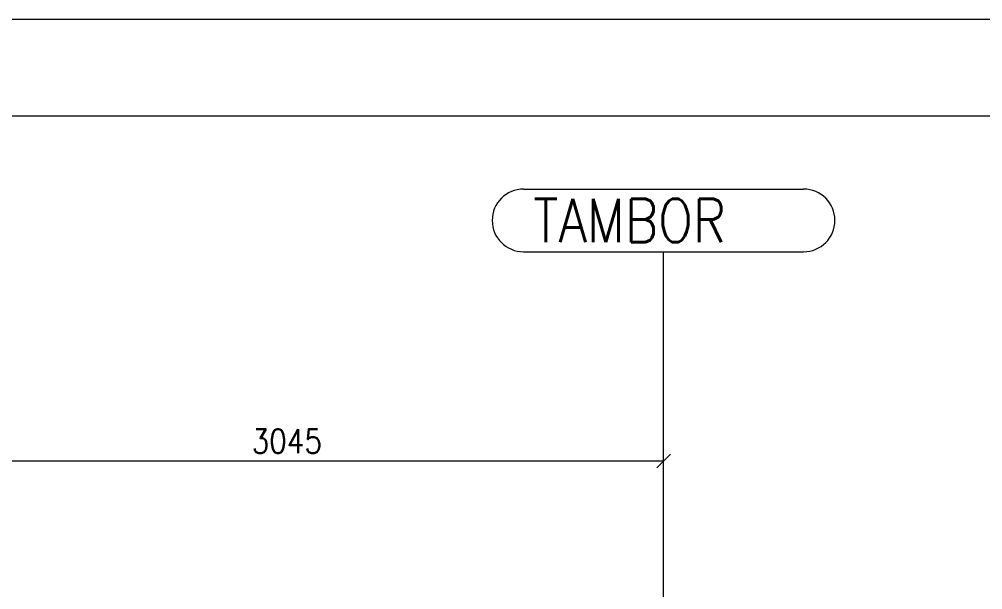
# Model space of a CAD drawing. Header units: millimetres. Extents: x 2 to 845, y 5 to 599.
# Drawn here: x 226.7 to 326.6, y 539.8 to 599 of the extents above; entities that cross this region are included whole.
import ezdxf

# ---------------------------------------------------------------- set-up
doc = ezdxf.new("R2010")
doc.units = ezdxf.units.MM
doc.linetypes.add('XKITLINE00', pattern=[0])
for name, color, linetype, lineweight in [('Cota', 4, 'Continuous', 0), ('Grelha', 4, 'Continuous', 0), ('Outro tipo de objeto', 7, 'Continuous', 0)]:
    doc.layers.add(name, color=color, linetype=linetype, lineweight=lineweight)
doc.styles.add('ROMANS', font='ROMANS__.TTF')
doc.styles.add('SIMPLEX', font='SIMPLEX_.TTF')

# ---------------------------------------------------------------- blocks, each defined once
blk = doc.blocks.new('*A624')
at = {"layer": 'Grelha', "color": 7, "linetype": 'XKITLINE00', "lineweight": 0}
blk.add_line((293.481, 459.531), (293.481, 574.891), dxfattribs=at)
at = {"layer": 'Grelha', "color": 1, "style": 'ROMANS', "width": 0.85}
blk.add_text('TAMBOR', height=4.5, dxfattribs=at).set_placement((279.965, 575.891))
blk = doc.blocks.new('*A625')
at = {"layer": 'Grelha', "color": 7, "linetype": 'XKITLINE00', "lineweight": 0}
for p, q in [((278.965, 581.391), (307.998, 581.391)), ((278.965, 574.891), (307.998, 574.891))]:
    blk.add_line(p, q, dxfattribs=at)
for centre, start, end in [((278.965, 578.141), 90, 270), ((307.998, 578.141), 270, 90)]:
    blk.add_arc(centre, 3.25, start, end, dxfattribs=at)
blk = doc.blocks.new('*A1509')
at = {"layer": 'Cota', "color": 7, "linetype": 'XKITLINE00', "lineweight": 0}
for p, q in [((217.356, 456.064), (217.356, 555.25)), ((293.481, 507.22), (293.481, 555.25)), ((218.063, 553.908), (216.649, 552.493)), ((294.188, 553.908), (292.774, 552.493)), ((217.356, 553.2), (293.481, 553.2))]:
    blk.add_line(p, q, dxfattribs=at)
at = {"layer": 'Cota', "color": 3}
for p in [(217.356, 553.2), (293.481, 553.2)]:
    blk.add_point(p, dxfattribs=at)
at = {"layer": 'Cota', "color": 3, "style": 'SIMPLEX', "width": 0.85}
blk.add_text('3045', height=2.5, dxfattribs=at).set_placement((250.778, 554))

msp = doc.modelspace()

# ---------------------------------------------------------------- linework, layer by layer
at = {"layer": 'Outro tipo de objeto', "color": 7, "linetype": 'XKITLINE00', "lineweight": 0}
msp.add_line((3.995, 599), (845, 599), dxfattribs=at)
at = {"layer": 'Outro tipo de objeto', "color": 6, "linetype": 'XKITLINE00', "lineweight": 0}
msp.add_line((28.996, 589), (835, 589), dxfattribs=at)

# ---------------------------------------------------------------- block references
at = {"lineweight": 0}
for name in ['*A625', '*A624', '*A1509']:
    msp.add_blockref(name, (0, 0), dxfattribs=at)

doc.saveas('drawing.dxf')
